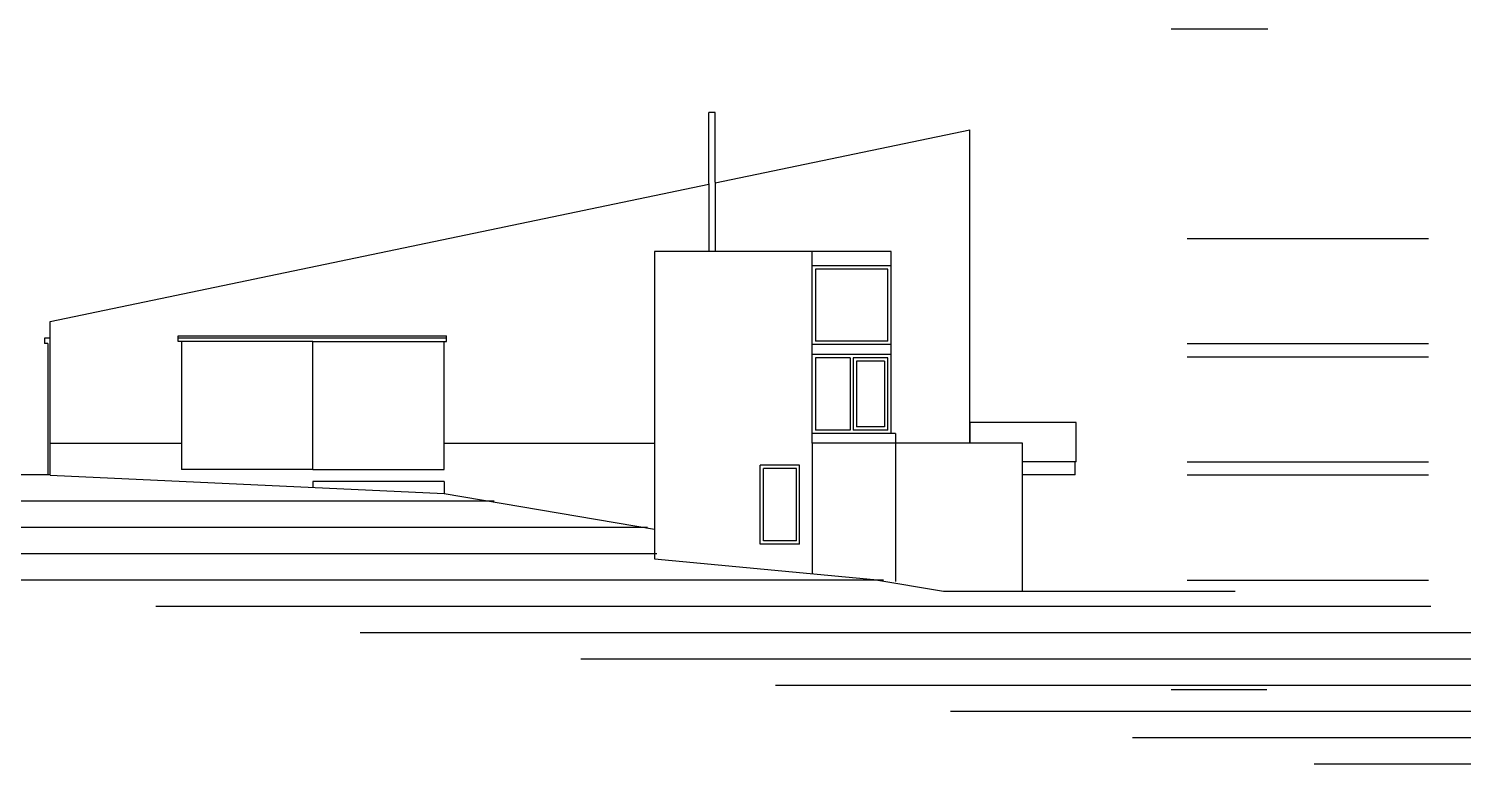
# Model space of a CAD drawing. Header units: inches. Extents: x -16498 to -561, y 141 to 7454.
# Drawn here: x -12943 to -11633, y 3517 to 4189 of the extents above; entities that cross this region are included whole.
import ezdxf

# ---------------------------------------------------------------- set-up
doc = ezdxf.new("R2010")
doc.units = ezdxf.units.IN
doc.header["$LTSCALE"] = 0.5
doc.header["$MEASUREMENT"] = 0
for name, color, linetype in [('A-Elev-North', 7, 'Continuous'), ('A-Elev-South', 7, 'Continuous'), ('A-walls', 7, 'Continuous')]:
    doc.layers.add(name, color=color, linetype=linetype)

msp = doc.modelspace()

# ---------------------------------------------------------------- linework, layer by layer
at = {"layer": 'A-Elev-North'}
for p, q in [((-11900.1, 4188.6), (-11811.7, 4188.6)), ((-12316.3, 4047.9, -26058.5), (-12083.8, 4096.4, -36033)), ((-12923.8, 3921.3), (-12322.3, 4046.7, -25801.1)), ((-11900.1, 3585.4), (-11812.8, 3585.4))]:
    msp.add_line(p, q, dxfattribs=at)
at = {"layer": 'A-Elev-North', "color": 252}
for p, q in [((-12193.3, 3888.2, 783.1), (-12193.3, 3822.3, -7270.2)), ((-12190.3, 3888.2, 783.1), (-12190.3, 3822.3, -7270.2)), ((-12161.8, 3885.2, 809.8), (-12161.8, 3825.3, -8803.1))]:
    msp.add_line(p, q, dxfattribs=at)
at = {"layer": 'A-Elev-North', "color": 253}
for p, q in [((-12151.8, 3819.3, -63014.5), (-12151.8, 3802.3, -5147.6)), ((-12151.8, 3802.3, -5147.6), (-12151.8, 3684, -5147.6))]:
    msp.add_line(p, q, dxfattribs=at)
at = {"layer": 'A-Elev-South', "color": 7}
for p, q in [((-12322.3, 4047.3, -5147.6), (-12322.3, 4112.1, -5147.6)), ((-12316.3, 4112.1, -5147.6), (-12322.3, 4112.1, -5147.6)), ((-12316.3, 4048.6, -5147.6), (-12316.3, 4112.1, -5147.6)), ((-12083.8, 3829.3, -5147.6), (-12083.8, 4096.4, -5147.6)), ((-11986.8, 3829.3, -5147.6), (-12083.8, 3829.3, -5147.6)), ((-11986.8, 3793.3, -5147.6), (-11986.8, 3829.3, -5147.6)), ((-11987.8, 3781.3), (-11987.8, 3793.3, -5147.6)), ((-12923.8, 3781.2, -5147.6), (-12563.8, 3764.3, -5147.6)), ((-11987.8, 3781.3), (-12035.8, 3781.3)), ((-12035.8, 3675.3), (-12035.8, 3781.3)), ((-12563.8, 3764.3, -5147.6), (-12371.8, 3731.9, -11990.5)), ((-12371.8, 3704.9, -5147.6), (-12171.6, 3685.9, -12303.8)), ((-12171.6, 3685.9, -12303.8), (-12107.8, 3675.3)), ((-12107.8, 3675.3), (-11998.1, 3675.3)), ((-12008.1, 3675.3), (-11899.7, 3675.3)), ((-11998.1, 3675.3), (-11841.7, 3675.3, -5147.6))]:
    msp.add_line(p, q, dxfattribs=at)
at = {"layer": 'A-Elev-South', "color": 253}
for p, q in [((-12316.3, 4048.6, -5147.6), (-12316.3, 3985.3, -60344.4)), ((-12322.3, 4047.3, -5147.6), (-12322.3, 3985.3, -60423.2)), ((-12371.8, 3985.3, -5147.6), (-12371.8, 3704.9, -5147.6)), ((-12227.8, 3985.3, -5147.6), (-12371.8, 3985.3, -5147.6)), ((-12155.8, 3985.3, -5147.6), (-12227.8, 3985.3, -5147.6)), ((-12155.8, 3905.3, -31308.8), (-12155.8, 3985.3, -5147.6)), ((-12806.8, 3903.2, -5147.6), (-12806.8, 3908.2, -5147.6)), ((-12561.8, 3906.2, -5147.6), (-12806.8, 3906.2, -5147.6)), ((-12561.8, 3906.2, -5147.6), (-12561.8, 3908.2, -5147.6)), ((-12561.8, 3903.2, -5147.6), (-12561.8, 3906.2, -5147.6)), ((-12155.8, 3819.3, -42749.7), (-12155.8, 3905.3, -31308.8)), ((-12803.8, 3903.2, -5147.6), (-12806.8, 3903.2, -5147.6)), ((-12683.8, 3903.2, -5147.6), (-12803.8, 3903.2, -5147.6)), ((-12803.8, 3903.2, -5147.6), (-12803.8, 3786.3, -10295.1)), ((-12563.8, 3903.2, -5147.6), (-12561.8, 3903.2, -5147.6)), ((-12155.8, 3900.3), (-12227.8, 3900.3)), ((-12155.8, 3891.3), (-12227.8, 3891.3)), ((-12083.8, 3810.3, -1775), (-12083.8, 3829.3, -5147.6)), ((-12083.8, 3829.3, -5147.6), (-12083.8, 3810.3, -10295.1)), ((-12151.8, 3819.3, -6490.4), (-12227.8, 3819.3, -6490.4)), ((-12923.8, 3810.3, -10295.1), (-12803.8, 3810.3, -10295.1)), ((-12563.8, 3810.3, -10295.1), (-12371.8, 3810.3, -10295.1)), ((-12151.8, 3810.3, -11638), (-12227.8, 3810.3, -11638)), ((-12035.8, 3781.3), (-12035.8, 3810.3, -5147.6)), ((-12683.8, 3786.3, -5147.6), (-12803.8, 3786.3, -10295.1)), ((-11986.8, 3793.3), (-12035.8, 3793.3)), ((-12563.8, 3775.3, -5147.6), (-12683.8, 3775.3, -5147.6)), ((-12683.8, 3775.3, -5147.6), (-12683.8, 3769.9, -5147.6)), ((-12563.8, 3775.3, -5147.6), (-12563.8, 3764.3, -5147.6))]:
    msp.add_line(p, q, dxfattribs=at)
at = {"layer": 'A-Elev-South', "color": 2, "ltscale": 0.1}
for p, q in [((-11885.5, 3997.3, -15442.7), (-11667, 3997.3, -20590.3)), ((-11885.5, 3997.3, -15442.7), (-11667, 3997.3, -20590.3)), ((-11885.5, 3997.3, -15442.7), (-11667, 3997.3, -20590.3)), ((-11835.5, 3997.3, -15442.7), (-11665, 3997.3, -15442.7)), ((-11835.5, 3997.3, -15442.7), (-11665, 3997.3, -15442.7)), ((-11835.5, 3997.3, -15442.7), (-11665, 3997.3, -15442.7)), ((-11885.5, 3901.3, -15442.7), (-11667, 3901.3, -20590.3)), ((-11835.5, 3901.3, -15442.7), (-11665, 3901.3, -15442.7)), ((-11885.5, 3889.3, -15442.7), (-11667, 3889.3, -20590.3)), ((-11835.5, 3889.3, -15442.7), (-11665, 3889.3, -15442.7)), ((-11885.5, 3793.3, -15442.7), (-11667, 3793.3, -20590.3)), ((-11835.5, 3793.3, -15442.7), (-11665, 3793.3, -15442.7)), ((-11885.5, 3781.3, -15442.7), (-11667, 3781.3, -20590.3)), ((-11835.5, 3781.3, -15442.7), (-11665, 3781.3, -15442.7)), ((-11885.5, 3685.3, -15442.7), (-11667, 3685.3, -20590.3)), ((-11835.5, 3685.3, -15442.7), (-11665, 3685.3, -15442.7))]:
    msp.add_line(p, q, dxfattribs=at)
at = {"layer": 'A-Elev-South', "color": 252}
for p, q in [((-12227.8, 3810.3, -74503.5), (-12227.8, 3985.3, -5147.6)), ((-12155.8, 3972.3, -5147.6), (-12227.8, 3972.3, -5147.6)), ((-12224.8, 3969.3, 54643.4), (-12224.8, 3903.3, 1186.8)), ((-12158.8, 3969.3, 55831.3), (-12224.8, 3969.3, 55831.3)), ((-12158.8, 3903.3, 1186.8), (-12158.8, 3969.3, 54643.4)), ((-12923.8, 3906.3, -5147.6), (-12928.8, 3906.3, -5147.6)), ((-12928.8, 3906.3, -5147.6), (-12928.8, 3901.3, -5147.6)), ((-12923.8, 3906.3, -5147.6), (-12928.8, 3906.3, -5147.6)), ((-12928.8, 3906.3, -5147.6), (-12928.8, 3901.3, -5147.6)), ((-12925.8, 3901.3, -5147.6), (-12928.8, 3901.3, -5147.6)), ((-12925.8, 3901.3, -5147.6), (-12928.8, 3901.3, -5147.6)), ((-12925.8, 3901.3), (-12925.8, 3781.3, -5147.6)), ((-12925.8, 3901.3), (-12925.8, 3781.3, -5147.6)), ((-12158.8, 3903.3, -31308.8), (-12224.8, 3903.3, -31308.8)), ((-12193.3, 3888.2, -31278.8), (-12224.8, 3888.2, -31278.8)), ((-12224.8, 3888.2, 30), (-12224.8, 3822.3, -37799.2)), ((-12158.8, 3888.2, -31278.8), (-12190.3, 3888.2, -31278.8)), ((-12161.8, 3885.2, -32031.9), (-12187.3, 3885.2, -32031.9)), ((-12187.3, 3885.2, -1297), (-12187.3, 3825.3, -37978.4)), ((-12158.8, 3822.3, -37799.2), (-12158.8, 3888.2, 30)), ((-12161.8, 3825.3, -41401.5), (-12187.3, 3825.3, -41401.5)), ((-12193.3, 3822.3, -40648.5), (-12224.8, 3822.3, -40648.5)), ((-12158.8, 3822.3, -40648.5), (-12190.3, 3822.3, -40648.5)), ((-12035.8, 3810.3, -6490.4), (-12151.8, 3810.3, -11638)), ((-12275.3, 3718.3, -10295.1), (-12275.3, 3790.3, -10295.1)), ((-12239.3, 3790.3, -10295.1), (-12275.3, 3790.3, -10295.1)), ((-12272.3, 3721.3, -10295.1), (-12272.3, 3787.3, -10901.3)), ((-12242.3, 3787.3, -10901.3), (-12272.3, 3787.3, -10901.3)), ((-12242.3, 3721.3, -13217.2), (-12242.3, 3787.3, -12393.4)), ((-12239.3, 3718.3, -10295.1), (-12239.3, 3790.3, -10295.1)), ((-12923.8, 3781.3, -5147.6), (-13760.2, 3781.3, -5147.6)), ((-12242.3, 3721.3, -10295.1), (-12272.3, 3721.3, -10295.1)), ((-12239.3, 3718.3, -10295.1), (-12275.3, 3718.3, -10295.1)), ((-11663.1, 3661.3, -5147.6), (-12827.2, 3661.3, -5147.6)), ((-10429, 3541.3, -5147.6), (-11935.5, 3541.3, -5147.6))]:
    msp.add_line(p, q, dxfattribs=at)
at = {"layer": 'A-Elev-South'}
for p, q in [((-12923.8, 3781.3), (-12923.8, 3921.3)), ((-12923.8, 3781.3), (-12923.8, 3921.3)), ((-12683.8, 3903.2, -5147.6), (-12563.8, 3903.2, -5147.6)), ((-12683.8, 3786.3, -5147.6), (-12683.8, 3903.2, -5147.6)), ((-12563.8, 3786.3, -5147.6), (-12563.8, 3903.2, -5147.6)), ((-12683.8, 3786.3, -10295.1), (-12563.8, 3786.3, -10295.1))]:
    msp.add_line(p, q, dxfattribs=at)
at = {"layer": 'A-Elev-South', "color": 251}
msp.add_line((-12806.8, 3908.2, -5147.6), (-12561.8, 3908.2, -5147.6), dxfattribs=at)
at = {"layer": 'A-Elev-South', "color": 126}
for p, q in [((-12518.2, 3757.3, -5147.6), (-13573.6, 3757.3, -5147.6)), ((-12378.2, 3733.3, -5147.6), (-13387, 3733.3, -5147.6)), ((-12369.8, 3709.3, -5147.6), (-13200.4, 3709.3, -5147.6)), ((-12162.7, 3685.3, -5147.6), (-13013.8, 3685.3, -5147.6)), ((-11483.7, 3637.3, -5147.6), (-12640.6, 3637.3, -5147.6)), ((-11213, 3613.3, -5147.6), (-12439, 3613.3, -5147.6)), ((-11019.9, 3589.3, -5147.6), (-12261.3, 3589.3, -5147.6)), ((-10746.7, 3565.3, -5147.6), (-12101.6, 3565.3, -5147.6)), ((-10098.2, 3517.3, -5147.6), (-11769.5, 3517.3, -5147.6))]:
    msp.add_line(p, q, dxfattribs=at)
at = {"layer": 'A-walls', "color": 253}
msp.add_line((-12227.8, 3810.3, -11638), (-12227.8, 3691.3, -11638), dxfattribs=at)

doc.saveas('drawing.dxf')
